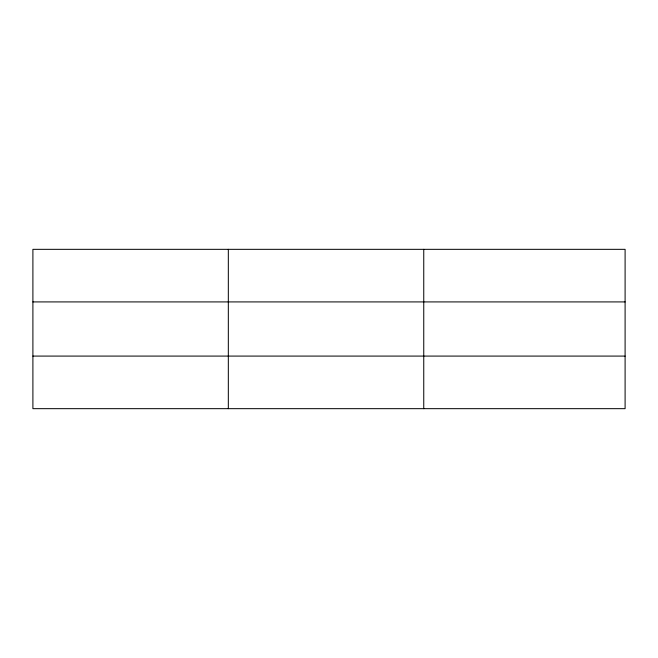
<?xml version="1.0" encoding="UTF-8"?>
<svg xmlns="http://www.w3.org/2000/svg" width="658" height="658" viewBox="0 0 658 658"><rect width="100%" height="100%" fill="white"/><g stroke="black" fill="none" stroke-linecap="round" stroke-linejoin="round"><path stroke-width="0.99" d="M228.326 249.333L228.326 408.667M423.752 249.333L423.752 408.667M625.1 356.085L625.1 408.667L32.9 408.667L32.9 249.333L625.1 249.333L625.1 356.085L32.9 356.085M32.9 301.915L625.1 301.915"/></g></svg>
